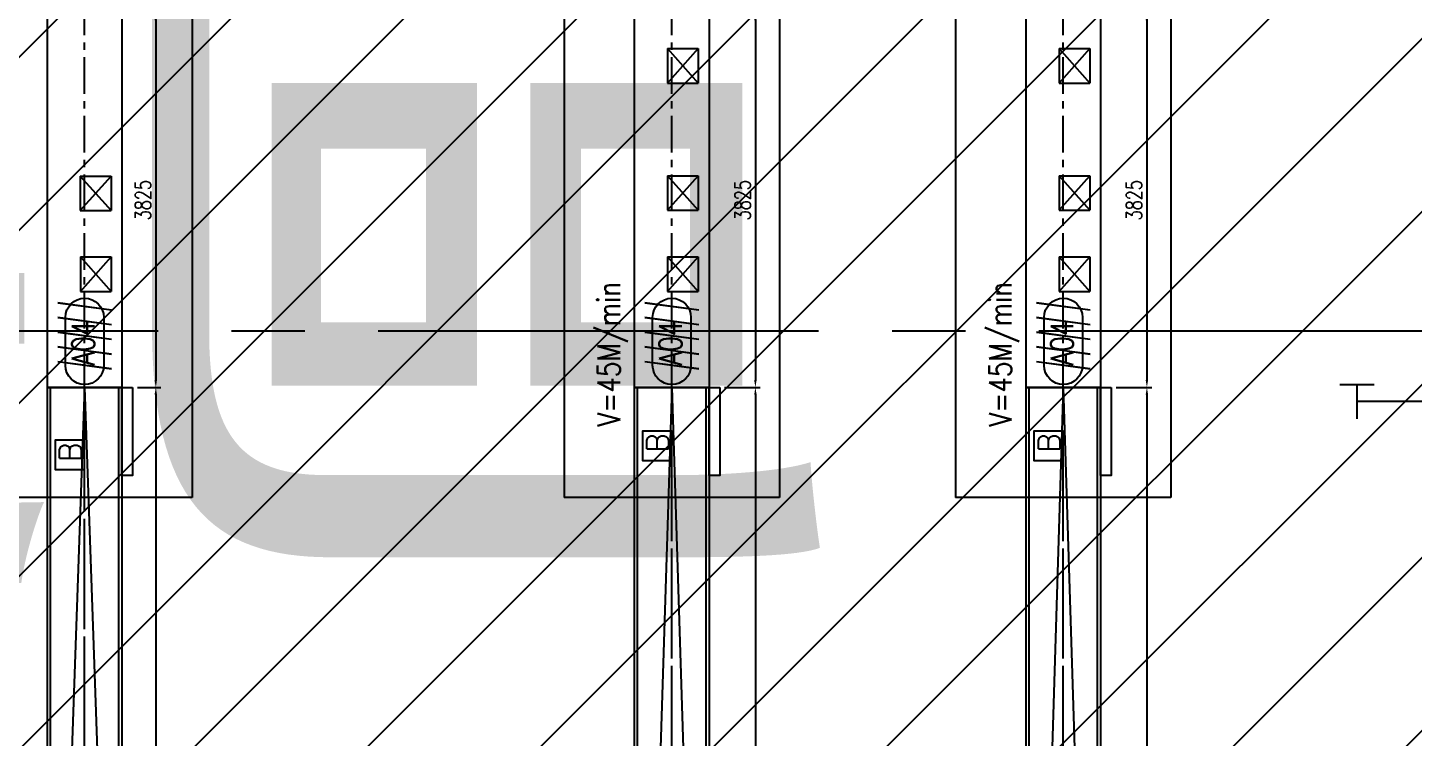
# Model space of a CAD drawing. Extents: x -40736 to 716455, y -65544 to 37405.
# Drawn here: x 342033 to 343449, y -52258 to -51533 of the extents above; entities that cross this region are included whole.
import ezdxf
from ezdxf.enums import TextEntityAlignment as Align

# ---------------------------------------------------------------- set-up
doc = ezdxf.new("R2010")
doc.units = 0
doc.header["$LTSCALE"] = 600
doc.header["$MEASUREMENT"] = 0
for name, pattern in [('CENTER', [2, 1.25, -0.25, 0.25, -0.25]), ('CENTER2', [1.125, 0.75, -0.125, 0.125, -0.125]), ('PHANTOM', [2.5, 1.25, -0.25, 0.25, -0.25, 0.25, -0.25])]:
    doc.linetypes.add(name, pattern=pattern)
doc.layers.get('0').update_dxf_attribs({"linetype": 'CONTINUOUS'})
doc.layers.get('DEFPOINTS').update_dxf_attribs({"linetype": 'CONTINUOUS'})
for name, color, linetype in [('0-入荷', 11, 'CONTINUOUS'), ('0-架台', 232, 'CONTINUOUS'), ('0-機台細部', 7, 'CONTINUOUS'), ('0-機號', 4, 'CONTINUOUS'), ('0-記號', 3, 'CONTINUOUS'), ('底圖', 253, 'CONTINUOUS'), ('規劃圖', 253, 'CONTINUOUS')]:
    doc.layers.add(name, color=color, linetype=linetype)
doc.styles.get("Standard").update_dxf_attribs({"font": 'txt.shx', "width": 0.75, "bigfont": 'chineset.shx'})
doc.styles.add('SUNG', font='txt.shx', dxfattribs={"width": 0.8, "bigfont": 'chineset.shx'})
doc.dimstyles.get("Standard").update_dxf_attribs({"dimtxt": 0.18, "dimasz": 0.18, "dimexe": 0.18, "dimexo": 0.0625, "dimgap": 0.09, "dimtad": 0, "dimtih": 1, "dimtoh": 1, "dimdec": 4, "dimzin": 0, "dimdsep": 46, "dimtxsty": 'Standard', "dimcen": 0.09, "dimadec": 0, "dimazin": 0, "dimtfac": 1, "dimtdec": 4, "dimtofl": 0, "dimtmove": 0, "dimatfit": 3, "dimfxl": 1, "dimtolj": 1, "dimtzin": 0, "dimarcsym": 0})

# ---------------------------------------------------------------- blocks, each defined once
blk = doc.blocks.new('platform')
at = {"layer": '0-架台'}
for p, q in [((16900, -13094), (16900, -25594)), ((20900, -13094), (20900, -25594)), ((13100, -14024), (13100, -25594)), ((19100, -14024), (19100, -25594)), ((23100, -14024), (23100, -25594)), ((13100, -25594), (10900, -25594)), ((19100, -25594), (16900, -25594)), ((23100, -25594), (20900, -25594))]:
    blk.add_line(p, q, dxfattribs=at)
blk = doc.blocks.new('1F-2148')
at = {"color": 15, "linetype": 'PHANTOM'}
for p, q in [((15298.266919, 94218.564645), (15266.866919, 94218.564645)), ((15266.866919, 94218.564645), (15266.866919, 94183.364645)), ((15298.266919, 94218.564645), (15266.866919, 94183.364645)), ((15298.266919, 94183.364645), (15266.866919, 94218.564645)), ((15298.266919, 94218.564645), (15298.266919, 94183.364645)), ((15298.266919, 94183.364645), (15266.866919, 94183.364645))]:
    blk.add_line(p, q, dxfattribs=at)
blk = doc.blocks.new('1F-2149')
at = {"color": 15, "linetype": 'PHANTOM'}
for p, q in [((15298.266919, 94038.564645), (15266.866919, 94038.564645)), ((15266.866919, 94038.564645), (15266.866919, 94003.364645)), ((15298.266919, 94038.564645), (15266.866919, 94003.364645)), ((15298.266919, 94003.364645), (15266.866919, 94038.564645)), ((15298.266919, 94038.564645), (15298.266919, 94003.364645)), ((15298.266919, 94003.364645), (15266.866919, 94003.364645))]:
    blk.add_line(p, q, dxfattribs=at)
blk = doc.blocks.new('A$C68EF232B')
for p, q in [((0, 730), (12220, 730)), ((0, 30), (12220, 30))]:
    blk.add_line(p, q)
at = {"color": 1, "linetype": 'CENTER'}
blk.add_line((-1000, 380), (12220, 380), dxfattribs=at)
for points in [[(12220, 870), (11320, 870), (11320, 760), (12220, 760)], [(0, 760), (-1000, 760), (-1000, 0), (0, 0)], [(0, 0), (12220, 0), (12220, 760), (0, 760)]]:
    blk.add_lwpolyline(points, close=True)
blk = doc.blocks.new('*D371')
at = {"color": 0, "lineweight": -2}
for p, q in [((25895, 1916), (25895, 1442)), ((22070, 1806), (22070, 1442)), ((25820, 1492), (22145, 1492))]:
    blk.add_line(p, q, dxfattribs=at)
at = {"color": 0}
for points in [[(22145, 1504), (22145, 1479), (22070, 1492)], [(25820, 1504), (25820, 1479), (25895, 1492)]]:
    blk.add_solid(points, dxfattribs=at)
at = {"layer": 'DEFPOINTS', "color": 0}
for p in [(22070, 1856), (25895, 1966), (22070, 1492)]:
    blk.add_point(p, dxfattribs=at)
at = {"color": 0, "insert": (23982, 1622), "char_height": 160, "attachment_point": 5}
blk.add_mtext('\\A1;3825', dxfattribs=at)
blk = doc.blocks.new('*D372')
at = {"color": 0, "lineweight": -2}
for p, q in [((8850, 1916), (8850, 1442)), ((22070, 1806), (22070, 1442)), ((21995, 1492), (8925, 1492))]:
    blk.add_line(p, q, dxfattribs=at)
at = {"color": 0}
for points in [[(8925, 1504), (8925, 1479), (8850, 1492)], [(21995, 1504), (21995, 1479), (22070, 1492)]]:
    blk.add_solid(points, dxfattribs=at)
at = {"layer": 'DEFPOINTS', "color": 0}
for p in [(8850, 1966), (22070, 1856), (8850, 1492)]:
    blk.add_point(p, dxfattribs=at)
at = {"color": 0, "insert": (15460, 1622), "char_height": 160, "attachment_point": 5}
blk.add_mtext('\\A1;13220', dxfattribs=at)
blk = doc.blocks.new('CC_001')
at = {"color": 15}
for p, q in [((688, -275), (762, 275)), ((838, -275), (912, 275)), ((988, -275), (1062, 275)), ((1138, -275), (1212, 275)), ((1288, -275), (1362, 275))]:
    blk.add_line(p, q, dxfattribs=at)
at = {"color": 1, "linetype": 'CENTER', "ltscale": 0.5}
blk.add_line((500, 0), (4325, 0), dxfattribs=at)
blk.add_lwpolyline([(500, 380), (4325, 380), (4325, -380), (500, -380)], close=True)
at = {"color": 0, "linetype": 'ByBlock', "extrusion": (0, 0, -1), "xscale": 10, "yscale": 10, "zscale": -10, "rotation": 90}
blk.add_blockref('1F-2149', (938553, -152939), dxfattribs=at)
blk = doc.blocks.new('A$C420C0A8B')
blk.add_lwpolyline([(0, 0), (300, 0), (300, 300), (0, 300)], close=True)
blk.add_text('B', height=220).set_placement((80, 35))
blk = doc.blocks.new('1F-2140')
at = {"color": 15, "linetype": 'PHANTOM'}
for p, q in [((14698.266919, 94123.764645), (14666.866919, 94123.764645)), ((14666.866919, 94123.764645), (14666.866919, 94088.564645)), ((14698.266919, 94123.764645), (14666.866919, 94088.564645)), ((14698.266919, 94088.564645), (14666.866919, 94123.764645)), ((14698.266919, 94123.764645), (14698.266919, 94088.564645)), ((14698.266919, 94088.564645), (14666.866919, 94088.564645))]:
    blk.add_line(p, q, dxfattribs=at)
blk = doc.blocks.new('A$C37745B68')
for p, q in [((0, 730), (10870, 730)), ((0, 30), (10870, 30))]:
    blk.add_line(p, q)
at = {"color": 1, "linetype": 'CENTER'}
blk.add_line((0, 380), (10870, 380), dxfattribs=at)
for points in [[(10870, 870), (9970, 870), (9970, 760), (10870, 760)], [(0, 0), (10870, 0), (10870, 760), (0, 760)]]:
    blk.add_lwpolyline(points, close=True)
blk = doc.blocks.new('*D377')
at = {"color": 0, "lineweight": -2}
for p, q in [((29095, 1916), (29095, 1568)), ((25270, 1806), (25270, 1568)), ((29020, 1618), (25345, 1618))]:
    blk.add_line(p, q, dxfattribs=at)
at = {"color": 0}
for points in [[(25345, 1631), (25345, 1606), (25270, 1618)], [(29020, 1631), (29020, 1606), (29095, 1618)]]:
    blk.add_solid(points, dxfattribs=at)
at = {"layer": 'DEFPOINTS', "color": 0}
for p in [(25270, 1856), (29095, 1966), (25270, 1618)]:
    blk.add_point(p, dxfattribs=at)
at = {"color": 0, "insert": (27183, 1748), "char_height": 160, "attachment_point": 5}
blk.add_mtext('\\A1;3825', dxfattribs=at)
blk = doc.blocks.new('*D378')
at = {"color": 0, "lineweight": -2}
for p, q in [((14400, 1831), (14400, 1568)), ((25270, 1806), (25270, 1568)), ((25195, 1618), (14475, 1618))]:
    blk.add_line(p, q, dxfattribs=at)
at = {"color": 0}
for points in [[(14475, 1631), (14475, 1606), (14400, 1618)], [(25195, 1631), (25195, 1606), (25270, 1618)]]:
    blk.add_solid(points, dxfattribs=at)
at = {"layer": 'DEFPOINTS', "color": 0}
for p in [(14400, 1881), (25270, 1856), (14400, 1618)]:
    blk.add_point(p, dxfattribs=at)
at = {"color": 0, "insert": (19835, 1748), "char_height": 160, "attachment_point": 5}
blk.add_mtext('\\A1;10870', dxfattribs=at)
blk = doc.blocks.new('A$C14F25BC3')
at = {"color": 15}
for p, q in [((22257.49935, 2070.68868), (22332.49935, 2620.68868)), ((22407.49935, 2070.68868), (22482.49935, 2620.68868)), ((22557.49935, 2070.68868), (22632.49935, 2620.68868)), ((22707.49935, 2070.68868), (22782.49935, 2620.68868)), ((22857.49935, 2070.68868), (22932.49935, 2620.68868))]:
    blk.add_line(p, q, dxfattribs=at)
at = {"layer": '0-入荷', "color": 11}
for q in [(9849.99935, 2725.68866), (9849.99935, 1965.68866)]:
    blk.add_line((22069.99935, 2345.68866), q, dxfattribs=at)
at = {"layer": '0-入荷', "color": 11, "linetype": 'CENTER', "ltscale": 0.5}
for p, q in [((9849.99935, 2345.68866), (22069.99935, 2345.68866)), ((22069.99935, 2345.68866), (25894.99935, 2345.68866))]:
    blk.add_line(p, q, dxfattribs=at)
at = {"layer": '0-入荷', "color": 11}
for points in [[(9849.99935, 2725.68866), (22069.99935, 2725.68866), (22069.99935, 1965.68866), (9849.99935, 1965.68866)], [(22069.99935, 2725.68866), (25894.99935, 2725.68866), (25894.99935, 1965.68866), (22069.99935, 1965.68866)]]:
    blk.add_lwpolyline(points, close=True, dxfattribs=at)
at = {"layer": '0-機號'}
blk.add_lwpolyline([(22784.89263, 2149.83574), (22294.99935, 2149.83574, -1), (22294.99935, 2541.54154), (22784.89263, 2541.54154, -1)], format="xyb", close=True, dxfattribs=at)
at = {"color": 0, "linetype": 'ByBlock', "extrusion": (0, 0, -1), "xscale": 10, "yscale": 10, "zscale": -10, "rotation": 90}
for name, p in [('1F-2149', (916154.6471, -150592.98051)), ('1F-2148', (916654.6471, -150592.98051))]:
    blk.add_blockref(name, p, dxfattribs=at)
at = {"layer": '0-機台細部', "extrusion": (0, 0, -1), "zscale": -1, "rotation": 180}
blk.add_blockref('A$C68EF232B', (-9849.99905, 2725.68878), dxfattribs=at)
at = {"layer": '0-機台細部'}
blk.add_blockref('CC_001', (21569.99935, 2345.68866), dxfattribs=at)
at = {"layer": '0-記號', "extrusion": (0, 0, -1), "xscale": -1, "zscale": -1}
blk.add_blockref('A$C420C0A8B', (-21324.03076, 2345.68866), dxfattribs=at)
at = {"layer": '0-機號', "text_generation_flag": 6, "width": 0.8}
for s, p in [('V=45M/min', (22407.6377, 2972.18789)), ('A04', (22521.35955, 2359.38624))]:
    blk.add_text(s, height=230.4, rotation=180, dxfattribs=at).set_placement(p, align=Align.MIDDLE)
for base, p1, p2, picture, middle in [((8849.99935, 1491.74816), (22069.99935, 1855.68866), (8849.99935, 1965.68866), '*D372', (15459.99935, 1621.74816)), ((22069.99935, 1491.74816), (25894.99935, 1965.68866), (22069.99935, 1855.68866), '*D371', (23982.49935, 1621.74816))]:
    dim = blk.add_linear_dim(base=base, p1=p1, p2=p2, dimstyle='Standard', override={"dimscale": 50, "dimtmove": 1})
    dim.commit()
    dim.dimension.update_dxf_attribs({"geometry": picture, "text_midpoint": middle})
blk = doc.blocks.new('A$C1394433B')
at = {"color": 15}
for p, q in [((25457.50107, 2070.68861), (25532.50107, 2620.68861)), ((25607.50107, 2070.68861), (25682.50107, 2620.68861)), ((25757.50107, 2070.68861), (25832.50107, 2620.68861)), ((25907.50107, 2070.68861), (25982.50107, 2620.68861)), ((26057.50107, 2070.68861), (26132.50107, 2620.68861))]:
    blk.add_line(p, q, dxfattribs=at)
at = {"layer": '0-入荷', "color": 11}
for q in [(14400.00107, 2725.68859), (14400.00107, 1965.68859)]:
    blk.add_line((25270.00107, 2345.68859), q, dxfattribs=at)
at = {"layer": '0-入荷', "color": 11, "linetype": 'CENTER', "ltscale": 0.5}
for p, q in [((14400.00107, 2345.68859), (25270.00107, 2345.68859)), ((25270.00107, 2345.68859), (29095.00107, 2345.68859))]:
    blk.add_line(p, q, dxfattribs=at)
at = {"layer": '0-入荷', "color": 11}
for points in [[(14400.00107, 2725.68859), (25270.00107, 2725.68859), (25270.00107, 1965.68859), (14400.00107, 1965.68859)], [(25270.00107, 2725.68859), (29095.00107, 2725.68859), (29095.00107, 1965.68859), (25270.00107, 1965.68859)]]:
    blk.add_lwpolyline(points, close=True, dxfattribs=at)
at = {"layer": '0-機號'}
blk.add_lwpolyline([(25984.89435, 2149.83567), (25495.00107, 2149.83567, -1), (25495.00107, 2541.54147), (25984.89435, 2541.54147, -1)], format="xyb", close=True, dxfattribs=at)
at = {"color": 0, "linetype": 'ByBlock', "extrusion": (0, 0, -1), "xscale": 10, "yscale": 10, "zscale": -10, "rotation": 90}
blk.add_blockref('1F-2140', (913809.53911, -144592.98058), dxfattribs=at)
at = {"layer": '0-機台細部', "extrusion": (0, 0, -1), "zscale": -1, "rotation": 180}
blk.add_blockref('A$C37745B68', (-14400.0011, 2725.68844), dxfattribs=at)
at = {"layer": '0-機台細部'}
blk.add_blockref('CC_001', (24770.00107, 2345.68859), dxfattribs=at)
at = {"layer": '0-記號', "extrusion": (0, 0, -1), "xscale": -1, "zscale": -1}
blk.add_blockref('A$C420C0A8B', (-24430.3264, 2345.68859), dxfattribs=at)
at = {"layer": '0-機號', "text_generation_flag": 6, "width": 0.8}
blk.add_text('A04', height=230.4, rotation=180, dxfattribs=at).set_placement((25721.36127, 2359.38616), align=Align.MIDDLE)
for base, p1, p2, picture, middle in [((14400.00107, 1618.48382), (25270.00107, 1855.68859), (14400.00107, 1880.68859), '*D378', (19835.00107, 1748.48382)), ((25270.00107, 1618.48382), (29095.00107, 1965.68859), (25270.00107, 1855.68859), '*D377', (27182.50107, 1748.48382))]:
    dim = blk.add_linear_dim(base=base, p1=p1, p2=p2, dimstyle='Standard', override={"dimscale": 50, "dimtmove": 1})
    dim.commit()
    dim.dimension.update_dxf_attribs({"geometry": picture, "text_midpoint": middle})
blk = doc.blocks.new('A$C1C6605B1')
at = {"layer": '規劃圖', "xscale": 0.09999999997671694, "yscale": 0.09999999997671694, "zscale": 0.09999999997671694}
blk.add_blockref('platform', (-3277.72048, 4973.90789), dxfattribs=at)
at = {"layer": '規劃圖', "xscale": 0.09999999997671694, "yscale": 0.09999999997671694, "zscale": 0.09999999997671694, "rotation": 90}
for name, p in [('A$C1394433B', (-1843.15162, -0.00011)), ('A$C14F25BC3', (-1243.15161, 320.00007)), ('A$C14F25BC3', (-843.15161, 320.00007))]:
    blk.add_blockref(name, p, dxfattribs=at)

msp = doc.modelspace()

# ---------------------------------------------------------------- hatches: boundary and pattern name
at = {"layer": '底圖'}
h = msp.add_hatch(dxfattribs=at)
h.set_pattern_fill('ANSI31', color=253, scale=1000, style=0)
h.set_pattern_definition([(45, (309308.72, -68899.45), (-88.38835, 88.38835), [])])
h.paths.add_polyline_path([(337466.29017, -53718.31705), (346391.28917, -53718.31705), (346391.28917, -49643.31765), (337466.29017, -49643.31765)])

# ---------------------------------------------------------------- linework, layer by layer
at = {"layer": '底圖', "linetype": 'CENTER2'}
for p, q in [((360391.28956, -51843.33166), (335391.28957, -51843.33166)), ((343373.78957, -51897.83166), (343408.78957, -51897.83166)), ((343391.28957, -51897.83166), (343391.28957, -51932.83166)), ((343391.28957, -51897.83166), (343391.28957, -51932.83166)), ((344391.28957, -51915.33166), (343391.28957, -51915.33166))]:
    msp.add_line(p, q, dxfattribs=at)

# ---------------------------------------------------------------- block references
at = {"layer": '底圖', "color": 253}
msp.add_blockref('A$C1C6605B1', (344169.01004, -54427.7968), dxfattribs=at)

# ---------------------------------------------------------------- texts
at = {"layer": '底圖', "color": 253, "style": 'SUNG', "width": 0.8}
msp.add_text('增建區', height=1000, dxfattribs=at).set_placement((341680.16859, -52130.82422), align=Align.CENTER)

doc.saveas('drawing.dxf')
